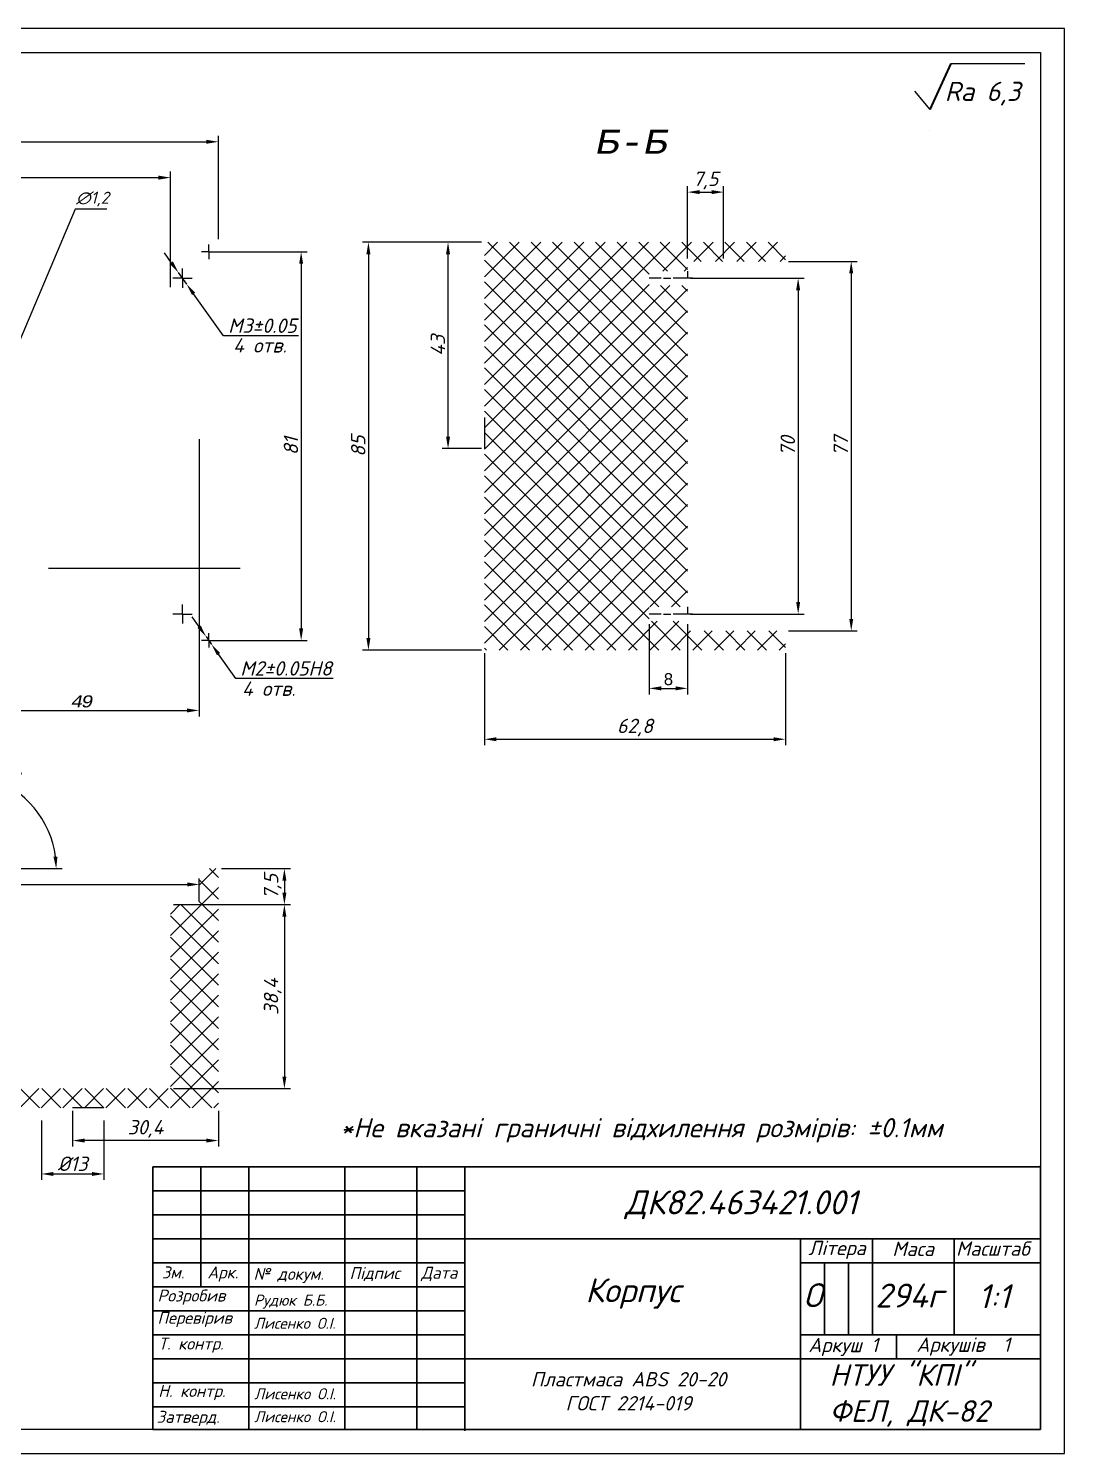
# Paper-space layout 'Лист1' of a CAD drawing. Header units: millimetres. Extents: x 0 to 420, y 0 to 297.
# Drawn here: x 204.1 to 420, y 0 to 297 of the extents above; entities that cross this region are included whole.
import ezdxf

# ---------------------------------------------------------------- set-up
doc = ezdxf.new("R2010")
doc.units = ezdxf.units.MM
doc.layers.add('MD_Штриховка', color=7, linetype='Continuous', lineweight=25)
doc.layers.add('схема', color=7, linetype='Continuous', lineweight=35)
doc.styles.get("Standard").update_dxf_attribs({"font": 'arial.ttf'})
doc.styles.add('стиль1', font='isocpeui.ttf')
doc.dimstyles.new('ISO-25', dxfattribs={"dimtxt": 2.5, "dimasz": 2.5, "dimexe": 1.25, "dimexo": 0.625, "dimtad": 1, "dimtxsty": 'Standard', "dimcen": 2.5, "dimadec": 0, "dimazin": 0, "dimtfac": 1, "dimtmove": 0, "dimatfit": 3, "dimfxl": 1, "dimarcsym": 0})
doc.dimstyles.new('Копия ISO-25', dxfattribs={"dimtxt": 2.5, "dimasz": 2.5, "dimexe": 1.25, "dimexo": 0.625, "dimtad": 1, "dimtih": 1, "dimtoh": 1, "dimtxsty": 'Standard', "dimcen": 2.5, "dimadec": 0, "dimazin": 0, "dimtfac": 1, "dimtmove": 1, "dimatfit": 3, "dimfxl": 1, "dimarcsym": 0})
pattern_1 = [(45, (0, 0), (-2.245064030267288, 2.245064030267288), []), (135, (0, 0), (-2.245064030267288, -2.245064030267288), [])]

# ---------------------------------------------------------------- blocks, each defined once
blk = doc.blocks.new('*D11')
at = {"color": 0, "lineweight": -2, "transparency": 16777216}
for p, q in [((35.66610680876511, 253.0806009184007), (35.66610680876511, 274.6418528941331)), ((38.16610680876511, 273.3918528941331), (241.1661068087651, 273.3918528941331)), ((243.6661068087651, 253.0806009183998), (243.6661068087651, 274.6418528941331))]:
    blk.add_line(p, q, dxfattribs=at)
at = {"color": 0, "transparency": 16777216}
for points in [[(38.16610680876511, 273.8085195607998), (38.16610680876511, 272.9751862274664), (35.66610680876511, 273.3918528941331)], [(241.1661068087651, 273.8085195607998), (241.1661068087651, 272.9751862274664), (243.6661068087651, 273.3918528941331)]]:
    blk.add_solid(points, dxfattribs=at)
at = {"layer": 'Defpoints', "color": 0, "transparency": 16777216}
for p in [(243.6661068087651, 273.3918528941331), (35.66610680876511, 252.4556009184007), (243.6661068087651, 252.4556009183998)]:
    blk.add_point(p, dxfattribs=at)
at = {"color": 0, "transparency": 16777216, "insert": (139.6661068087651, 275.5168528941331), "char_height": 2.5, "attachment_point": 5}
blk.add_mtext('{\\fISOCPEUR|b0|i1|c204|p34;\\H1.2x;208}', dxfattribs=at)
blk = doc.blocks.new('*D13')
at = {"color": 0, "lineweight": -2, "transparency": 16777216}
for p, q in [((298.4808808890886, 252.4556009184007), (273.6747254520501, 252.4556009184007)), ((274.9247254520501, 249.9556009184007), (274.9247254520501, 169.9556009184007)), ((298.4808808890886, 167.4556009184007), (273.6747254520501, 167.4556009184007))]:
    blk.add_line(p, q, dxfattribs=at)
at = {"color": 0, "transparency": 16777216}
for points in [[(274.5080587853834, 249.9556009184007), (275.3413921187168, 249.9556009184007), (274.9247254520501, 252.4556009184007)], [(274.5080587853834, 169.9556009184007), (275.3413921187168, 169.9556009184007), (274.9247254520501, 167.4556009184007)]]:
    blk.add_solid(points, dxfattribs=at)
at = {"layer": 'Defpoints', "color": 0, "transparency": 16777216}
for p in [(299.1058808890886, 252.4556009184007), (274.9247254520501, 167.4556009184007), (299.1058808890886, 167.4556009184007)]:
    blk.add_point(p, dxfattribs=at)
at = {"color": 0, "transparency": 16777216, "insert": (272.7997254520501, 209.9556009184006), "char_height": 2.5, "attachment_point": 5, "rotation": 90}
blk.add_mtext('{\\fISOCPEUR|b0|i1|c204|p34;\\H1.2x;85}', dxfattribs=at)
blk = doc.blocks.new('*D14')
at = {"color": 0, "lineweight": -2, "transparency": 16777216}
for p, q in [((299.1058808890884, 166.8306009184006), (299.1058808890884, 147.6157782659918)), ((361.8558808890884, 166.8306009184006), (361.8558808890884, 147.6157782659918)), ((301.6058808890884, 148.8657782659918), (359.3558808890884, 148.8657782659918))]:
    blk.add_line(p, q, dxfattribs=at)
at = {"color": 0, "transparency": 16777216}
for points in [[(301.6058808890884, 149.2824449326585), (301.6058808890884, 148.4491115993252), (299.1058808890884, 148.8657782659918)], [(359.3558808890884, 149.2824449326585), (359.3558808890884, 148.4491115993252), (361.8558808890884, 148.8657782659918)]]:
    blk.add_solid(points, dxfattribs=at)
at = {"layer": 'Defpoints', "color": 0, "transparency": 16777216}
for p in [(299.1058808890884, 167.4556009184006), (361.8558808890884, 167.4556009184006), (361.8558808890884, 148.8657782659918)]:
    blk.add_point(p, dxfattribs=at)
at = {"color": 0, "transparency": 16777216, "insert": (330.4808808890884, 151.2907782659918), "char_height": 2.5, "attachment_point": 5}
blk.add_mtext('{\\fISOCPEUR|b0|i1|c204|p34;\\H1.2x;62,8}', dxfattribs=at)
blk = doc.blocks.new('*D15')
at = {"color": 0, "lineweight": -2, "transparency": 16777216}
for p, q in [((362.4808808890886, 248.4556009184007), (376.8018970836723, 248.4556009184007)), ((375.5518970836723, 245.9556009184007), (375.5518970836723, 173.9556009183998)), ((362.4808808890886, 171.4556009183998), (376.8018970836723, 171.4556009183998))]:
    blk.add_line(p, q, dxfattribs=at)
at = {"color": 0, "transparency": 16777216}
for points in [[(375.1352304170056, 245.9556009184007), (375.968563750339, 245.9556009184007), (375.5518970836723, 248.4556009184007)], [(375.1352304170056, 173.9556009183998), (375.968563750339, 173.9556009183998), (375.5518970836723, 171.4556009183998)]]:
    blk.add_solid(points, dxfattribs=at)
at = {"layer": 'Defpoints', "color": 0, "transparency": 16777216}
for p in [(361.8558808890886, 248.4556009184007), (361.8558808890886, 171.4556009183998), (375.5518970836723, 171.4556009183998)]:
    blk.add_point(p, dxfattribs=at)
at = {"color": 0, "transparency": 16777216, "insert": (373.4075789018542, 209.9556009184001), "char_height": 2.5, "attachment_point": 5, "rotation": 90}
blk.add_mtext('{\\fISOCPEUR|b0|i1|c204|p34;\\H1.2x;77}', dxfattribs=at)
blk = doc.blocks.new('*D16')
at = {"color": 0, "lineweight": -2, "transparency": 16777216}
for p, q in [((45.66610680876511, 243.0806009184007), (45.66610680876511, 267.1659845213595)), ((48.16610680876511, 265.9159845213595), (231.1661068087651, 265.9159845213595)), ((233.6661068087651, 243.0806009183998), (233.6661068087651, 267.1659845213595))]:
    blk.add_line(p, q, dxfattribs=at)
at = {"color": 0, "transparency": 16777216}
for points in [[(48.16610680876511, 266.3326511880262), (48.16610680876511, 265.4993178546928), (45.66610680876511, 265.9159845213595)], [(231.1661068087651, 266.3326511880262), (231.1661068087651, 265.4993178546928), (233.6661068087651, 265.9159845213595)]]:
    blk.add_solid(points, dxfattribs=at)
at = {"layer": 'Defpoints', "color": 0, "transparency": 16777216}
for p in [(233.6661068087651, 265.9159845213595), (45.66610680876511, 242.4556009184007), (233.6661068087651, 242.4556009183998)]:
    blk.add_point(p, dxfattribs=at)
at = {"color": 0, "transparency": 16777216, "insert": (139.6661068087651, 268.0409845213595), "char_height": 2.5, "attachment_point": 5}
blk.add_mtext('{\\fISOCPEUR|b0|i1|c204|p34;\\H1.2x;188}', dxfattribs=at)
blk = doc.blocks.new('*D17')
at = {"color": 0, "lineweight": -2, "transparency": 16777216}
for p, q in [((39.66610680876479, 115.0259364249453), (39.66610680876479, 119.8541102717559)), ((239.6661068087648, 115.0259364249453), (239.6661068087648, 119.8541102717559)), ((42.16610680876479, 118.6041102717559), (237.1661068087648, 118.6041102717559))]:
    blk.add_line(p, q, dxfattribs=at)
at = {"color": 0, "transparency": 16777216}
for points in [[(42.16610680876479, 119.0207769384225), (42.16610680876479, 118.1874436050892), (39.66610680876479, 118.6041102717559)], [(237.1661068087648, 119.0207769384225), (237.1661068087648, 118.1874436050892), (239.6661068087648, 118.6041102717559)]]:
    blk.add_solid(points, dxfattribs=at)
at = {"layer": 'Defpoints', "color": 0, "transparency": 16777216}
for p in [(239.6661068087648, 118.6041102717559), (39.66610680876479, 114.4009364249453), (239.6661068087648, 114.4009364249453)]:
    blk.add_point(p, dxfattribs=at)
at = {"color": 0, "transparency": 16777216, "insert": (139.6661068087648, 120.7291102717559), "char_height": 2.5, "attachment_point": 5}
blk.add_mtext('{\\fISOCPEUR|b0|i1|c204|p34;\\H1.2x;200}', dxfattribs=at)
blk = doc.blocks.new('*D18')
at = {"color": 0, "lineweight": -2, "transparency": 16777216}
for p, q in [((342.0808808890886, 244.9556009184007), (365.7404485511598, 244.9556009184007)), ((364.4904485511598, 242.4556009184007), (364.4904485511598, 177.4556009184007)), ((342.0808808890886, 174.9556009184007), (365.7404485511598, 174.9556009184007))]:
    blk.add_line(p, q, dxfattribs=at)
at = {"color": 0, "transparency": 16777216}
for points in [[(364.0737818844931, 242.4556009184007), (364.9071152178265, 242.4556009184007), (364.4904485511598, 244.9556009184007)], [(364.0737818844931, 177.4556009184007), (364.9071152178265, 177.4556009184007), (364.4904485511598, 174.9556009184007)]]:
    blk.add_solid(points, dxfattribs=at)
at = {"layer": 'Defpoints', "color": 0, "transparency": 16777216}
for p in [(341.4558808890886, 244.9556009184007), (341.4558808890886, 174.9556009184007), (364.4904485511598, 174.9556009184007)]:
    blk.add_point(p, dxfattribs=at)
at = {"color": 0, "transparency": 16777216, "insert": (362.3461303693417, 209.9556009184006), "char_height": 2.5, "attachment_point": 5, "rotation": 90}
blk.add_mtext('{\\fISOCPEUR|b0|i1|c204|p34;\\H1.2x;70}', dxfattribs=at)
blk = doc.blocks.new('*D19')
at = {"color": 0, "lineweight": -2, "transparency": 16777216}
for p, q in [((341.4558808890885, 249.0806009184006), (341.4558808890885, 264.1487671718387)), ((343.9558808890885, 262.8987671718387), (346.4511413563828, 262.8987671718387)), ((348.9511413563828, 249.0806009184006), (348.9511413563828, 264.1487671718387))]:
    blk.add_line(p, q, dxfattribs=at)
at = {"color": 0, "transparency": 16777216}
for points in [[(343.9558808890885, 263.3154338385054), (343.9558808890885, 262.482100505172), (341.4558808890885, 262.8987671718387)], [(346.4511413563828, 263.3154338385054), (346.4511413563828, 262.482100505172), (348.9511413563828, 262.8987671718387)]]:
    blk.add_solid(points, dxfattribs=at)
at = {"layer": 'Defpoints', "color": 0, "transparency": 16777216}
for p in [(348.9511413563828, 262.8987671718387), (341.4558808890885, 248.4556009184006), (348.9511413563828, 248.4556009184006)]:
    blk.add_point(p, dxfattribs=at)
at = {"color": 0, "transparency": 16777216, "insert": (345.2035111227356, 265.3237671718387), "char_height": 2.5, "attachment_point": 5}
blk.add_mtext('{\\fISOCPEUR|b0|i1|c204|p34;\\H1.2x;7,5}', dxfattribs=at)
blk = doc.blocks.new('*D21')
at = {"color": 0, "lineweight": -2, "transparency": 16777216}
for p, q in [((234.2911068087658, 114.4009364249453), (258.6596683110189, 114.4009364249453)), ((257.4096683110189, 111.9009364249453), (257.4096683110189, 78.55093642494532)), ((234.2911068087658, 76.05093642494532), (258.6596683110189, 76.05093642494532))]:
    blk.add_line(p, q, dxfattribs=at)
at = {"color": 0, "transparency": 16777216}
for points in [[(256.9930016443522, 111.9009364249453), (257.8263349776856, 111.9009364249453), (257.4096683110189, 114.4009364249453)], [(256.9930016443522, 78.55093642494532), (257.8263349776856, 78.55093642494532), (257.4096683110189, 76.05093642494532)]]:
    blk.add_solid(points, dxfattribs=at)
at = {"layer": 'Defpoints', "color": 0, "transparency": 16777216}
for p in [(233.6661068087658, 114.4009364249453), (233.6661068087658, 76.05093642494532), (257.4096683110189, 76.05093642494532)]:
    blk.add_point(p, dxfattribs=at)
at = {"color": 0, "transparency": 16777216, "insert": (254.9846683110188, 95.22593642494523), "char_height": 2.5, "attachment_point": 5, "rotation": 90}
blk.add_mtext('{\\fISOCPEUR|b0|i1|c204|p34;\\H1.2x;38,4}', dxfattribs=at)
blk = doc.blocks.new('*D23')
at = {"color": 0, "lineweight": -2, "transparency": 16777216}
blk.add_line((196.5252085346906, 121.8961968922396), (211.109346964876, 121.8961968922396), dxfattribs=at)
blk.add_arc((190.1178118495669, 121.8961968922396), 19.74153511530901, 7.260597199747346, 137.9936565805083, dxfattribs=at)
at = {"color": 0, "transparency": 16777216}
for points in [[(175.7751018808736, 134.8488114044308), (175.1218076402881, 135.3661614596761), (173.8964045948449, 133.1476037102971)], [(210.1168818478832, 124.4175629694179), (209.2852206940412, 124.3647977381134), (209.859346964876, 121.8961968922396)]]:
    blk.add_solid(points, dxfattribs=at)
at = {"layer": 'Defpoints', "color": 0, "transparency": 16777216}
for p in [(164.4981474892845, 139.6663731619781), (187.7679616172604, 141.4973808512435), (190.1178118495669, 121.8961968922396), (190.1178118495669, 121.8961968922396), (195.9002085346906, 121.8961968922396)]:
    blk.add_point(p, dxfattribs=at)
at = {"color": 0, "transparency": 16777216, "insert": (198.2893623921987, 142.178482751537), "char_height": 2.5, "attachment_point": 5, "rotation": 338.0559378372906}
blk.add_mtext('{\\fISOCPEUR|b0|i1|c204|p34;\\H1.2x;145°}', dxfattribs=at)
blk = doc.blocks.new('*D26')
at = {"color": 0, "lineweight": -2, "transparency": 16777216}
for p, q in [((298.4808808890886, 252.4556009184007), (290.2711622848491, 252.4556009184007)), ((291.5211622848491, 211.9362009184006), (291.5211622848491, 249.9556009184007)), ((298.4808808890886, 209.4362009184006), (290.2711622848491, 209.4362009184006))]:
    blk.add_line(p, q, dxfattribs=at)
at = {"color": 0, "transparency": 16777216}
for points in [[(291.1044956181824, 249.9556009184007), (291.9378289515158, 249.9556009184007), (291.5211622848491, 252.4556009184007)], [(291.1044956181824, 211.9362009184006), (291.9378289515158, 211.9362009184006), (291.5211622848491, 209.4362009184006)]]:
    blk.add_solid(points, dxfattribs=at)
at = {"layer": 'Defpoints', "color": 0, "transparency": 16777216}
for p in [(291.5211622848491, 252.4556009184007), (299.1058808890886, 252.4556009184007), (299.1058808890886, 209.4362009184006)]:
    blk.add_point(p, dxfattribs=at)
at = {"color": 0, "transparency": 16777216, "insert": (289.3961622848491, 230.9459009184005), "char_height": 2.5, "attachment_point": 5, "rotation": 90}
blk.add_mtext('{\\fISOCPEUR|b0|i1|c0|p34;\\H1.2x;43}', dxfattribs=at)
blk = doc.blocks.new('*D27')
at = {"color": 0, "lineweight": -2, "transparency": 16777216}
for p, q in [((213.283106808765, 71.42593642494529), (213.283106808765, 63.97569992314618)), ((243.6661068087657, 71.42593642494529), (243.6661068087657, 63.97569992314618)), ((241.1661068087657, 65.22569992314618), (215.783106808765, 65.22569992314618))]:
    blk.add_line(p, q, dxfattribs=at)
at = {"color": 0, "transparency": 16777216}
for points in [[(215.783106808765, 65.64236658981285), (215.783106808765, 64.80903325647951), (213.283106808765, 65.22569992314618)], [(241.1661068087657, 65.64236658981285), (241.1661068087657, 64.80903325647951), (243.6661068087657, 65.22569992314618)]]:
    blk.add_solid(points, dxfattribs=at)
at = {"layer": 'Defpoints', "color": 0, "transparency": 16777216}
for p in [(213.283106808765, 72.05093642494529), (243.6661068087657, 72.05093642494529), (213.283106808765, 65.22569992314618)]:
    blk.add_point(p, dxfattribs=at)
at = {"color": 0, "transparency": 16777216, "insert": (228.4746068087653, 67.65069992314618), "char_height": 2.5, "attachment_point": 5}
blk.add_mtext('{\\fISOCPEUR|b0|i1|c204|p34;\\H1.2x;30,4}', dxfattribs=at)
blk = doc.blocks.new('*D28')
at = {"color": 0, "lineweight": -2, "transparency": 16777216}
for p, q in [((206.7831068087659, 69.42593642494529), (206.7831068087659, 57.01257445475551)), ((219.7831068087659, 69.42593642494529), (219.7831068087659, 57.01257445475551)), ((209.2831068087659, 58.26257445475551), (217.2831068087659, 58.26257445475551))]:
    blk.add_line(p, q, dxfattribs=at)
at = {"color": 0, "transparency": 16777216}
for points in [[(209.2831068087659, 58.67924112142217), (209.2831068087659, 57.84590778808884), (206.7831068087659, 58.26257445475551)], [(217.2831068087659, 58.67924112142217), (217.2831068087659, 57.84590778808884), (219.7831068087659, 58.26257445475551)]]:
    blk.add_solid(points, dxfattribs=at)
at = {"layer": 'Defpoints', "color": 0, "transparency": 16777216}
for p in [(206.7831068087659, 70.05093642494529), (219.7831068087659, 70.05093642494529), (219.7831068087659, 58.26257445475551)]:
    blk.add_point(p, dxfattribs=at)
at = {"color": 0, "transparency": 16777216, "insert": (213.2831068087659, 60.38757445475551), "char_height": 2.5, "attachment_point": 5}
blk.add_mtext('{\\fISOCPEUR|b0|i1|c0|p34;\\H1.2x;%%C\\fISOCPEUR|b0|i1|c204|p34;13}', dxfattribs=at)
blk = doc.blocks.new('*D30')
at = {"color": 0, "lineweight": -2, "transparency": 16777216}
for p, q in [((233.8469971745887, 248.2147005647252), (232.3975536532295, 250.2516378436786)), ((235.2964406959478, 246.1777632857718), (237.0357729215788, 243.7334385510277)), ((244.719189237382, 232.9357517886608), (238.4852164429379, 241.6965012720744)), ((260.3305528737456, 232.9357517886608), (244.719189237382, 232.9357517886608))]:
    blk.add_line(p, q, dxfattribs=at)
at = {"color": 0, "transparency": 16777216}
for points in [[(234.1864867210809, 248.4562744849518), (233.5075076280964, 247.9731266444987), (235.2964406959478, 246.1777632857718)], [(238.8247059894302, 241.9380751923009), (238.1457268964457, 241.4549273518479), (237.0357729215788, 243.7334385510277)]]:
    blk.add_solid(points, dxfattribs=at)
at = {"layer": 'Defpoints', "color": 0, "transparency": 16777216}
for p in [(235.2964406959478, 246.1777632857718), (237.0357729215788, 243.7334385510277)]:
    blk.add_point(p, dxfattribs=at)
at = {"color": 0, "transparency": 16777216, "insert": (252.8373710555638, 235.0607517886608), "char_height": 2.5, "width": 7.144185757575758, "attachment_point": 5}
blk.add_mtext('{\\fISOCPEUR|b0|i1|c204|p34;\\H1.2x;М\\fISOCPEUR|b0|i1|c0|p34;3±0.05}', dxfattribs=at)
blk = doc.blocks.new('*D31')
at = {"color": 0, "lineweight": -2, "transparency": 16777216}
for p, q in [((239.6422567429248, 172.3111272991238), (238.1966495530401, 174.3507889996403)), ((241.0878639328094, 170.2714655986073), (242.2443496847172, 168.6397362381941)), ((247.3062407713898, 161.497723211477), (243.6899568746018, 166.6000745376776)), ((267.597149862299, 161.497723211477), (247.3062407713898, 161.497723211477))]:
    blk.add_line(p, q, dxfattribs=at)
at = {"color": 0, "transparency": 16777216}
for points in [[(239.9822003596776, 172.5520618307712), (239.302313126172, 172.0701927674763), (241.0878639328094, 170.2714655986073)], [(244.0299004913546, 166.8410090693251), (243.350013257849, 166.3591400060302), (242.2443496847172, 168.6397362381941)]]:
    blk.add_solid(points, dxfattribs=at)
at = {"layer": 'Defpoints', "color": 0, "transparency": 16777216}
for p in [(241.0878639328094, 170.2714655986073), (242.2443496847172, 168.6397362381941)]:
    blk.add_point(p, dxfattribs=at)
at = {"color": 0, "transparency": 16777216, "insert": (257.7641953168444, 163.622723211477), "char_height": 2.5, "width": 5.375, "attachment_point": 5}
blk.add_mtext('{\\fISOCPEUR|b0|i1|c204|p34;\\H1.2x;М\\fISOCPEUR|b0|i1|c0|p34;2±0.05H8}', dxfattribs=at)
blk = doc.blocks.new('*D33')
at = {"color": 0, "lineweight": -2, "transparency": 16777216}
for p, q in [((242.2911068087634, 250.4556009183999), (262.1565004570004, 250.4556009183999)), ((260.9065004570004, 247.9556009183999), (260.9065004570004, 171.9556009184008)), ((242.2911068087634, 169.4556009184008), (262.1565004570004, 169.4556009184008))]:
    blk.add_line(p, q, dxfattribs=at)
at = {"color": 0, "transparency": 16777216}
for points in [[(260.4898337903338, 247.9556009183999), (261.3231671236671, 247.9556009183999), (260.9065004570004, 250.4556009183999)], [(260.4898337903338, 171.9556009184008), (261.3231671236671, 171.9556009184008), (260.9065004570004, 169.4556009184008)]]:
    blk.add_solid(points, dxfattribs=at)
at = {"layer": 'Defpoints', "color": 0, "transparency": 16777216}
for p in [(241.6661068087634, 250.4556009183999), (241.6661068087634, 169.4556009184008), (260.9065004570004, 169.4556009184008)]:
    blk.add_point(p, dxfattribs=at)
at = {"color": 0, "transparency": 16777216, "insert": (258.7815004570004, 209.9556009184002), "char_height": 2.5, "attachment_point": 5, "rotation": 90}
blk.add_mtext('{\\fISOCPEUR|b0|i1|c204|p34;\\H1.2x;81}', dxfattribs=at)
blk = doc.blocks.new('*D35')
at = {"color": 0, "lineweight": -2, "transparency": 16777216}
for p, q in [((244.2911068087658, 121.8961968922397), (258.659668311019, 121.8961968922397)), ((257.409668311019, 119.3961968922397), (257.409668311019, 116.9009364249454)), ((258.0346683110183, 114.4009364249454), (258.659668311019, 114.4009364249454))]:
    blk.add_line(p, q, dxfattribs=at)
at = {"color": 0, "transparency": 16777216}
for points in [[(256.9930016443523, 119.3961968922397), (257.8263349776857, 119.3961968922397), (257.409668311019, 121.8961968922397)], [(256.9930016443523, 116.9009364249454), (257.8263349776857, 116.9009364249454), (257.409668311019, 114.4009364249454)]]:
    blk.add_solid(points, dxfattribs=at)
at = {"layer": 'Defpoints', "color": 0, "transparency": 16777216}
for p in [(243.6661068087658, 121.8961968922397), (257.4096683110183, 114.4009364249454), (257.409668311019, 114.4009364249454)]:
    blk.add_point(p, dxfattribs=at)
at = {"color": 0, "transparency": 16777216, "insert": (254.9846683110189, 118.1485666585925), "char_height": 2.5, "attachment_point": 5, "rotation": 90}
blk.add_mtext('{\\fISOCPEUR|b0|i1|c0|p34;\\H1.2x;7,5}', dxfattribs=at)
blk = doc.blocks.new('*D36')
at = {"color": 0, "lineweight": -2, "transparency": 16777216}
for p, q in [((333.4558808890885, 172.8306009184006), (333.4558808890885, 158.2209837808853)), ((341.4558808890885, 172.8306009184006), (341.4558808890885, 158.2209837808853)), ((335.9558808890885, 159.4709837808853), (338.9558808890885, 159.4709837808853))]:
    blk.add_line(p, q, dxfattribs=at)
at = {"color": 0, "transparency": 16777216}
for points in [[(335.9558808890885, 159.8876504475519), (335.9558808890885, 159.0543171142186), (333.4558808890885, 159.4709837808853)], [(338.9558808890885, 159.8876504475519), (338.9558808890885, 159.0543171142186), (341.4558808890885, 159.4709837808853)]]:
    blk.add_solid(points, dxfattribs=at)
at = {"layer": 'Defpoints', "color": 0, "transparency": 16777216}
for p in [(333.4558808890885, 173.4556009184006), (341.4558808890885, 173.4556009184006), (341.4558808890885, 159.4709837808853)]:
    blk.add_point(p, dxfattribs=at)
at = {"color": 0, "transparency": 16777216, "insert": (337.4558808890885, 161.3724162501895), "char_height": 2.5, "attachment_point": 5}
blk.add_mtext('8', dxfattribs=at)
blk = doc.blocks.new('*D50')
at = {"color": 0, "lineweight": -2, "transparency": 16777216}
for p, q in [((213.8140918821669, 259.3200800893319), (191.744667030263, 207.1598671359362)), ((220.4125767306518, 259.3200800893318), (213.8140918821669, 259.3200800893319)), ((190.3029080562152, 203.7523268117797), (190.7705055613118, 204.8574750250196)), ((189.3287465872639, 201.4499347008631), (188.3545851183127, 199.1475425899466))]:
    blk.add_line(p, q, dxfattribs=at)
at = {"color": 0, "transparency": 16777216}
for points in [[(191.3609350117769, 207.3222273807614), (192.1283990487491, 206.997506891111), (190.7705055613118, 204.8574750250196)], [(188.9450145687779, 201.6122949456883), (189.7124786057501, 201.2875744560379), (190.3029080562152, 203.7523268117797)]]:
    blk.add_solid(points, dxfattribs=at)
at = {"layer": 'Defpoints', "color": 0, "transparency": 16777216}
for p in [(190.3029080562152, 203.7523268117797), (190.7705055613118, 204.8574750250196)]:
    blk.add_point(p, dxfattribs=at)
at = {"color": 0, "transparency": 16777216, "insert": (217.4258343064093, 261.4450800893319), "char_height": 2.5, "attachment_point": 5}
blk.add_mtext('{\\fISOCPEUR|b0|i1|c204|p34;∅1,2}', dxfattribs=at)
blk = doc.blocks.new('*D53')
at = {"color": 0, "lineweight": -2, "transparency": 16777216}
for p, q in [((190.5367068087635, 211.3799009183995), (190.5367068087635, 153.6182694741266)), ((239.6473580012989, 211.3799009183995), (239.6473580012989, 153.6182694741266)), ((193.0367068087635, 154.8682694741266), (237.1473580012989, 154.8682694741266))]:
    blk.add_line(p, q, dxfattribs=at)
at = {"color": 0, "transparency": 16777216}
for points in [[(193.0367068087635, 155.2849361407932), (193.0367068087635, 154.4516028074599), (190.5367068087635, 154.8682694741266)], [(237.1473580012989, 155.2849361407932), (237.1473580012989, 154.4516028074599), (239.6473580012989, 154.8682694741266)]]:
    blk.add_solid(points, dxfattribs=at)
at = {"layer": 'Defpoints', "color": 0, "transparency": 16777216}
for p in [(190.5367068087635, 212.0049009183995), (239.6473580012989, 212.0049009183995), (239.6473580012989, 154.8682694741266)]:
    blk.add_point(p, dxfattribs=at)
at = {"color": 0, "transparency": 16777216, "insert": (215.0920324050312, 156.7432694741266), "char_height": 2.5, "attachment_point": 5}
blk.add_mtext('{\\fISOCTEUR|b0|i1|c204|p49;\\T0.75;49}', dxfattribs=at)

psp = doc.layouts.new('Лист1')

# ---------------------------------------------------------------- hatches: boundary and pattern name
at = {"layer": 'MD_Штриховка'}
h = psp.add_hatch(dxfattribs=at)
h.set_pattern_fill('ANSI37', color=256, style=0)
h.set_pattern_definition(pattern_1)
h.paths.add_polyline_path([(341.4558808890885, 248.4556009184006), (361.8558808890884, 248.4556009184006), (361.8558808890884, 252.4556009184004), (299.1058808890884, 252.4556009184004), (299.1058808890884, 167.4556009184004), (361.8558808890884, 167.4556009184004), (361.8558808890884, 171.4556009184001), (341.4558808890885, 171.4556009184001), (341.4558808890885, 173.4556009184003), (333.4558808890885, 173.4556009184003), (333.4558808890885, 176.4556009184004), (341.4558808890885, 176.4556009184004), (341.4558808890885, 243.4556009184003), (333.4558808890885, 243.4556009184003), (333.4558808890885, 246.4556009184004), (341.4558808890885, 246.4556009184004)], flags=0)
h = psp.add_hatch(dxfattribs=at)
h.set_pattern_fill('ANSI37', color=256, style=0)
h.set_pattern_definition(pattern_1)
h.paths.add_polyline_path([(239.6661068087648, 121.8961968922396), (239.6661068087648, 114.4009364249453), (233.6661068087651, 114.4009364249453), (233.6661068087651, 76.05093642494526), (161.6961068087645, 76.05093642494529), (161.6961068087645, 82.05093642494529), (157.4961068087649, 82.05093642494529), (157.4961068087649, 76.05093642494528), (155.9961068087651, 76.05093642494528), (155.9961068087651, 72.05093642494529), (157.996106808765, 72.05093642494529), (157.996106808765, 81.05093642494529), (161.196106808765, 81.05093642494528), (161.196106808765, 72.05093642494529), (243.6661068087651, 72.05093642494526), (243.6661068087651, 121.8961968922396)], flags=0)
h.paths.add_polyline_path([(39.66610680876477, 114.4009364249453), (39.66610680876477, 134.8009364249453), (35.66610680876499, 134.8009364249453), (35.66610680876498, 72.05093642494532), (129.9961068087649, 72.05093642494529), (129.9961068087649, 81.05093642494529), (133.1961068087649, 81.05093642494529), (133.1961068087649, 72.05093642494529), (135.1961068087647, 72.05093642494529), (135.1961068087647, 76.05093642494529), (133.696106808765, 76.05093642494529), (133.696106808765, 82.05093642494529), (129.4961068087648, 82.05093642494529), (129.4961068087648, 76.05093642494529), (45.66610680876499, 76.05093642494532), (45.66610680876499, 114.4009364249453)], flags=0)

# ---------------------------------------------------------------- linework, layer by layer
for p, q in [((419.9999653439954, 297.0000941354701), (-3.465600457275286e-05, 297.0000941354701)), ((419.9999653439954, 9.413547013537027e-05), (419.9999653439954, 297.0000941354701)), ((19.99996534399543, 292.0000941354701), (414.9999653439954, 292.0000941354701)), ((414.9999653439954, 292.0000941354701), (414.9999653439954, 5.000094135470135)), ((396.4012216814829, 289.7026485138562), (411.7255579753672, 289.7026485138562)), ((392.0160144227372, 280.1016369002218), (388.790008493205, 283.9217004785701)), ((241.6661068087633, 250.4556009183998), (240.1661068087633, 250.4556009183998)), ((241.6661068087633, 250.4556009183998), (241.6661068087633, 251.9556009183998)), ((241.6661068087633, 250.4556009183998), (243.1661068087633, 250.4556009183998)), ((241.6661068087633, 250.4556009183998), (241.6661068087633, 248.9556009183998)), ((236.1661068087633, 244.9556009183998), (236.1661068087633, 246.9556009183998)), ((236.1661068087632, 244.9556009183998), (234.1661068087632, 244.9556009183998)), ((236.1661068087633, 244.9556009183998), (238.1661068087633, 244.9556009183998)), ((236.1661068087633, 244.9556009183998), (236.1661068087633, 242.9556009183998)), ((335.9558808890885, 244.9556009184006), (333.4564264527717, 244.9556009184006)), ((336.4558808890885, 244.9556009184006), (337.9558808890885, 244.9556009184006)), ((342.4558808890885, 244.9556009184006), (338.4558808890885, 244.9556009184006)), ((341.4558808890885, 246.4556009184006), (341.4558808890885, 244.9556009184006)), ((299.1058808890884, 215.9362009184005), (299.1058808890884, 209.4362009184005)), ((228.2206302072918, 184.4556009183998), (208.2206302072918, 184.4556009183998)), ((248.2206302072918, 184.4556009183998), (228.2206302072918, 184.4556009183998)), ((236.1661068087651, 174.9556009183998), (236.1661068087651, 176.9556009183998)), ((341.4558808890885, 176.4556009184006), (341.4558808890885, 174.9556009184006)), ((236.1661068087651, 174.9556009183998), (234.1661068087651, 174.9556009183998)), ((236.1661068087651, 174.9556009183998), (236.1661068087651, 172.9556009183998)), ((236.1661068087651, 174.9556009183998), (238.1661068087651, 174.9556009183998)), ((335.9557728685328, 174.9556009184006), (333.456318432216, 174.9556009184006)), ((336.4557728685328, 174.9556009184006), (337.9557728685328, 174.9556009184006)), ((342.4557728685328, 174.9556009184006), (338.4557728685328, 174.9556009184006)), ((241.6661068087633, 169.4556009184007), (240.1661068087633, 169.4556009184007)), ((241.6661068087633, 169.4556009184007), (241.6661068087633, 170.9556009184007)), ((241.6661068087633, 169.4556009184007), (243.1661068087633, 169.4556009184007)), ((241.6661068087633, 169.4556009184007), (241.6661068087633, 167.9556009184007)), ((219.783106808765, 72.05093642494529), (213.283106808765, 72.05093642494529)), ((414.9999653439954, 5.000094135470135), (19.99996534399543, 5.000094135470135)), ((-3.465600457275286e-05, 9.413547013537027e-05), (419.9999653439954, 9.413547013537027e-05))]:
    psp.add_line(p, q)
at = {"layer": 'схема', "lineweight": 40}
psp.add_line((392.0160144227372, 280.1016369002218), (396.4012216814829, 289.7026485138562), dxfattribs=at)
at = {"layer": 'схема'}
for p, q in [((391.7616075063427, 275.7678645441631), (391.7616075063427, 275.7678645441631)), ((229.9999653439954, 5.000094135470135), (229.9999645539974, 59.71685721116637)), ((229.9999645539974, 59.71685721116637), (414.9999645539974, 59.71685721116637)), ((229.9999645539974, 59.71685721116637), (229.9999653439954, 5.00009413547059)), ((229.9999653439954, 35.00009413547014), (229.9999645539974, 59.71685721116637)), ((239.9999653439954, 59.71685721116637), (239.9999653439954, 35.00009413547014)), ((239.9999653439954, 59.71685721116637), (239.9999653439954, 34.71685721116637)), ((249.9999653439954, 5.00009413547059), (249.9999653439954, 59.71685721116637)), ((269.9999653439954, 59.71685721116637), (269.9999653439954, 5.000094135470135)), ((284.9999653439954, 59.71685721116637), (284.9999653439954, 5.000094135470135)), ((294.9999645539974, 59.71685721116637), (294.9999645539974, 4.716857211166371)), ((294.9999653439954, 5.000094135470135), (294.9999645539974, 59.71685721116637)), ((414.9999653439954, 5.000094135470135), (414.9999653439954, 60.00009413547014)), ((414.9999653439954, 45.00009413547014), (414.9999653439954, 60.00009413547014)), ((414.9999645539974, 59.71685721116637), (414.9999653439954, 5.000094135470135)), ((294.9999645539974, 54.71685721116637), (229.9999645539974, 54.71685721116637)), ((229.9999645539974, 49.71685721116637), (294.9999645539974, 49.71685721116637)), ((229.9999653439954, 45.00009413547059), (229.9999653439954, 35.00009413547014)), ((294.9999645539974, 44.71685721116637), (229.9999645539974, 44.71685721116637)), ((294.9999645539974, 44.71685721116637), (414.9999645539974, 44.71685721116637)), ((294.9999645539974, 44.71685721116637), (414.9999645539974, 44.71685721116637)), ((364.9999645539974, 44.71685721116637), (364.9999645539974, 5.000094135470135)), ((364.9999653439954, 40.00009413547014), (364.9999653439954, 44.71685721116637)), ((364.9999653439954, 25.00009413547014), (364.9999653439954, 44.71685721116637)), ((379.9999645539974, 44.71685721116637), (379.9999645539974, 24.71685721116637)), ((379.9999645539974, 44.71685721116637), (379.9999653439954, 40.00009413547014)), ((396.9999645539974, 44.71685721116637), (396.9999645539974, 24.71685721116637)), ((396.9999653439954, 44.71685721116637), (396.9999653439954, 25.00009413547014)), ((414.9999653439954, 45.00009413547059), (414.9999653439954, 40.00009413547014)), ((229.9999645539974, 39.71685721116637), (294.9999645539974, 39.71685721116637)), ((364.9999653439954, 40.00009413547014), (364.9999653439954, 25.00009413547014)), ((364.9999645539974, 39.71685721116637), (414.9999645539974, 39.71685721116637)), ((369.9999645539974, 39.71685721116637), (369.9999645539974, 24.71685721116637)), ((369.9999653439954, 39.71685721116683), (369.9999653439954, 25.00009413547014)), ((374.9999645539974, 39.71685721116637), (374.9999645539974, 24.71685721116637)), ((374.9999653439954, 39.71685721116683), (374.9999653439954, 25.00009413547014)), ((379.9999653439954, 40.00009413547014), (379.9999653439954, 25.00009413547014)), ((229.9999653439954, 30.00009413547014), (229.9999653439954, 35.00009413547014)), ((294.9999645539974, 34.71685721116637), (229.9999645539974, 34.71685721116637)), ((294.9999653439954, 35.00009413547014), (294.9999653439954, 30.00009413547014)), ((229.9999645539974, 29.71685721116637), (294.9999645539974, 29.71685721116637)), ((294.9999645539974, 24.71685721116637), (229.9999645539974, 24.71685721116637)), ((364.9999653439954, 25.00009413547014), (364.9999653439954, 20.00009413547014)), ((414.9999645539974, 24.71685721116637), (364.9999645539974, 24.71685721116637)), ((384.9999645539974, 24.71685721116637), (384.9999645539974, 19.71685721116637)), ((384.9999653439954, 20.00009413547014), (384.9999653439954, 24.71685721116637)), ((414.9999653439954, 25.00009413547014), (414.9999653439954, 20.00009413547014)), ((229.9999645539974, 19.71685721116637), (294.9999645539974, 19.71685721116637)), ((294.9999653439954, 5.000094135470135), (294.9999653439954, 20.00009413547014)), ((414.9999645539974, 19.71685721116637), (294.9999645539974, 19.71685721116637)), ((364.9999653439954, 20.00009413547014), (364.9999653439954, 5.000094135470135)), ((294.9999645539974, 14.71685721116637), (229.9999645539974, 14.71685721116637)), ((229.9999645539974, 9.71685721116637), (294.9999645539974, 9.71685721116637)), ((229.9999653439954, 5.00009413547059), (414.9999653439954, 5.000094135470135)), ((269.9999653439954, 5.000094135470135), (249.9999653439954, 5.000094135470135)), ((284.9999653439954, 5.000094135470135), (294.9999653439954, 5.000094135470135)), ((364.9999653439954, 5.000094135470135), (294.9999653439954, 5.000094135470135))]:
    psp.add_line(p, q, dxfattribs=at)

# ---------------------------------------------------------------- texts
at = {"attachment_point": 1}
for s, width, heights, insert, char_height in [('{\\fISOCPEUR|b0|i1|c0|p34;Ra 6,3}', 20.27334237249306, [0], (395.0445794755261, 285.896060614977), 4), ('{\\fISOCPEUR|b0|i1|c204|p34;4 отв.}', 15.64915392356852, [3.656015685380966], (246.7222366240828, 232.4604346460252), 3), ('{\\fISOCPEUR|b0|i1|c204|p34;4 отв.}', 15.64915392356852, [3.656015685380966], (248.5748101420661, 160.9022623741473), 3), ('{\\fISOCPEUR|b0|i1|c204|p34;*Не вказані граничні відхилення розмірів\\fISOCPEUR|b0|i1|c0|p34;:\\fISOCPEUR|b0|i1|c204|p34; ±0.1мм}', 150.9123257499166, [0], (269.0442226081864, 69.90591443875405), 4)]:
    psp.add_mtext_dynamic_manual_height_columns(s, width=width, gutter_width=12.5, heights=heights, dxfattribs=dict(at, insert=insert, char_height=char_height))
at = {"insert": (322.3668051800839, 275.8916136271633), "char_height": 5, "width": 12.2368690313779, "attachment_point": 1}
psp.add_mtext('{\\fISOCTEUR|b0|i1|c204|p49;Б\\fISOCTEUR|b0|i1|c0|p49;-\\fISOCTEUR|b0|i1|c204|p49;Б}', dxfattribs=at)
at = {"layer": 'схема', "lineweight": 80, "insert": (328.4165114119751, 54.84328206989403), "char_height": 5, "attachment_point": 1, "style": 'стиль1'}
psp.add_mtext_dynamic_manual_height_columns('ДК82.463421.001', width=81.86775400459328, gutter_width=12.5, heights=[0], dxfattribs=at)
at = {"layer": 'схема', "color": 0, "lineweight": 80, "attachment_point": 1, "style": 'стиль1'}
for s, width, insert, char_height in [('Літера', 13.34732008196033, (366.6120892480922, 44.33933976586832), 3), ('Маса', 13.34732008196033, (384.1121110402291, 44.16423291722231), 3), ('Масштаб', 13.34732008196033, (397.3887121831813, 44.19946507293344), 3), ('Зм.', 8.2594639866943, (231.8695421770481, 38.99596778963087), 2.5), ('Арк.', 8.2594639866943, (241.3581037264812, 38.99596778963087), 2.5), ('№ докум.', 17.1362885004919, (250.9765981545188, 38.69060786535056), 2.5), ('Підпис', 8.2594639866943, (270.9920869583766, 38.84792406131055), 2.5), ('Дата', 8.2594639866943, (285.931846523592, 38.92194592547048), 2.5), ('Розробив', 20, (230.9699034627392, 34.17033897713009), 2.5), ('Перевірив', 20, (230.9495362915895, 29.53402318290136), 2.5), ('Т. контр.', 20, (231.1684063041612, 24.15460236538274), 2.5), ('Аркуш 1 ', 17.51191072089068, (366.6036402202535, 24.11258207370884), 3), ('Аркушів  1', 26.54418105794957, (389.1303591633314, 24.18305966483467), 3), ('НТУУ "КПІ"\\PФЕЛ, ДК-82', 41.25606976158952, (371.0134393191056, 18.60122685374745), 4.5), ('Н. контр.', 20, (231.123307376547, 14.28387451278013), 2.5), ('Затверд.', 20, (230.7990639957425, 8.891523525584034), 2.5)]:
    psp.add_mtext_dynamic_manual_height_columns(s, width=width, gutter_width=12.5, heights=[0], dxfattribs=dict(at, insert=insert, char_height=char_height))
at = {"layer": 'схема', "attachment_point": 1, "style": 'стиль1'}
for s, width, gutter_width, heights, insert, char_height in [('\\pxqc;Корпус', 69.99999978343067, 17.5, [43.1879518367891], (294.9999648427565, 36.52097395045485), 5), ('О', 14.68520562062577, 15, [0], (365.5879774255448, 35.49346898166073), 5), ('294г', 18.04963354280426, 15, [0], (380.599769987336, 35.42438998574232), 5), ('1:1', 14.68520562062577, 15, [5.02959029734734], (402.023148968492, 35.27920499063475), 5), ('\\pxqc;Пластмаса ABS 20-20\\PГОСТ 2214-019', 74.82717127499154, 17.5, [43.1879518367891], (291.7295800967388, 16.96908039440484, 2795.397149759466), 3)]:
    psp.add_mtext_dynamic_manual_height_columns(s, width=width, gutter_width=gutter_width, heights=heights, dxfattribs=dict(at, insert=insert, char_height=char_height))
at = {"layer": 'схема', "char_height": 2.3, "attachment_point": 1, "style": 'стиль1'}
for s, insert in [('Рудюк Б.Б.', (251.0723728275443, 33.11091652123969)), ('Лисенко О.І.', (251.0723728275443, 28.28407846778418)), ('Лисенко О.І.', (251.1294123379048, 13.59310031902442)), ('Лисенко О.І.', (251.1154507605206, 8.82064737528026))]:
    psp.add_mtext(s, dxfattribs=dict(at, insert=insert))

# ---------------------------------------------------------------- dimensions: what is measured, and where the dimension line sits
for base, p1, p2, text, picture, middle in [((243.6661068087651, 273.3918528941331), (35.66610680876511, 252.4556009184007), (243.6661068087651, 252.4556009183998), '{\\fISOCPEUR|b0|i1|c204|p34;\\H1.2x;208}', '*D11', (139.6661068087651, 273.3918528941331)), ((233.6661068087651, 265.9159845213595), (45.66610680876511, 242.4556009184007), (233.6661068087651, 242.4556009183998), '{\\fISOCPEUR|b0|i1|c204|p34;\\H1.2x;<>}', '*D16', (139.6661068087651, 265.9159845213595)), ((361.8558808890884, 148.8657782659918), (299.1058808890884, 167.4556009184006), (361.8558808890884, 167.4556009184006), '{\\fISOCPEUR|b0|i1|c204|p34;\\H1.2x;62,8}', '*D14', (330.4808808890884, 148.8657782659918))]:
    dim = psp.add_linear_dim(base=base, p1=p1, p2=p2, text=text, dimstyle='ISO-25', override={"dimlfac": -1})
    dim.commit()
    dim.dimension.update_dxf_attribs({"geometry": picture, "text_midpoint": middle, "dimtype": 160})
for base, p1, p2, text, picture, middle in [((348.9511413563828, 262.8987671718387), (341.4558808890885, 248.4556009184006), (348.9511413563828, 248.4556009184006), '{\\fISOCPEUR|b0|i1|c204|p34;\\H1.2x;<>}', '*D19', (345.2035111227356, 265.3237671718387)), ((239.6473580012989, 154.8682694741266), (190.5367068087635, 212.0049009183995), (239.6473580012989, 212.0049009183995), '{\\fISOCTEUR|b0|i1|c204|p49;\\T0.75;49}', '*D53', (215.0920324050312, 156.7432694741266)), ((239.6661068087648, 118.6041102717559), (39.66610680876479, 114.4009364249453), (239.6661068087648, 114.4009364249453), '{\\fISOCPEUR|b0|i1|c204|p34;\\H1.2x;<>}', '*D17', (139.6661068087648, 120.7291102717559)), ((213.283106808765, 65.22569992314618), (243.6661068087657, 72.05093642494529), (213.283106808765, 72.05093642494529), '{\\fISOCPEUR|b0|i1|c204|p34;\\H1.2x;30,4}', '*D27', (228.4746068087653, 67.65069992314618)), ((219.7831068087659, 58.26257445475551), (206.7831068087659, 70.05093642494529), (219.7831068087659, 70.05093642494529), '{\\fISOCPEUR|b0|i1|c0|p34;\\H1.2x;%%C\\fISOCPEUR|b0|i1|c204|p34;<>}', '*D28', (213.2831068087659, 60.38757445475551))]:
    dim = psp.add_linear_dim(base=base, p1=p1, p2=p2, text=text, dimstyle='ISO-25', override={"dimlfac": -1})
    dim.commit()
    dim.dimension.update_dxf_attribs({"geometry": picture, "text_midpoint": middle})
for p1, p2, text, picture, middle in [((190.3029080562152, 203.7523268117797), (190.7705055613118, 204.8574750250196), '{\\fISOCPEUR|b0|i1|c204|p34;<>}', '*D50', (213.8140918821669, 259.3200800893319)), ((235.2964406959478, 246.1777632857718), (237.0357729215788, 243.7334385510277), '{\\fISOCPEUR|b0|i1|c204|p34;\\H1.2x;М\\fISOCPEUR|b0|i1|c0|p34;3±0.05}', '*D30', (244.719189237382, 232.9357517886608)), ((241.0878639328094, 170.2714655986073), (242.2443496847172, 168.6397362381941), '{\\fISOCPEUR|b0|i1|c204|p34;\\H1.2x;М\\fISOCPEUR|b0|i1|c0|p34;2±0.05H8}', '*D31', (247.3062407713898, 161.497723211477))]:
    dim = psp.add_diameter_dim_2p(p1=p1, p2=p2, text=text, dimstyle='Копия ISO-25', override={"dimlfac": -1})
    dim.commit()
    dim.dimension.update_dxf_attribs({"geometry": picture, "text_midpoint": middle, "dimtype": 163})
dim = psp.add_linear_dim(base=(274.9247254520501, 167.4556009184007), p1=(299.1058808890884, 252.4556009184006), p2=(299.1058808890884, 167.4556009184006), angle=90, text='{\\fISOCPEUR|b0|i1|c204|p34;\\H1.2x;<>}', dimstyle='ISO-25', override={"dimlfac": -1})
dim.commit()
dim.dimension.update_dxf_attribs({"geometry": '*D13', "text_midpoint": (274.9247254520501, 209.9556009184006), "dimtype": 160})
for base, p1, p2, text, picture, middle in [((291.5211622848491, 252.4556009184007), (299.1058808890884, 209.4362009184005), (299.1058808890884, 252.4556009184006), '{\\fISOCPEUR|b0|i1|c0|p34;\\H1.2x;43}', '*D26', (289.3961622848491, 230.9459009184005)), ((364.4904485511598, 174.9556009184007), (341.4558808890885, 244.9556009184006), (341.4558808890885, 174.9556009184006), '{\\fISOCPEUR|b0|i1|c204|p34;\\H1.2x;<>}', '*D18', (362.3461303693417, 209.9556009184006))]:
    dim = psp.add_linear_dim(base=base, p1=p1, p2=p2, angle=90, text=text, dimstyle='ISO-25')
    dim.commit()
    dim.dimension.update_dxf_attribs({"geometry": picture, "text_midpoint": middle})
for base, p1, p2, text, picture, middle in [((260.9065004570004, 169.4556009184008), (241.6661068087633, 250.4556009183998), (241.6661068087633, 169.4556009184007), '{\\fISOCPEUR|b0|i1|c204|p34;\\H1.2x;<>}', '*D33', (258.7815004570004, 209.9556009184002)), ((375.5518970836723, 171.4556009183998), (361.8558808890884, 248.4556009184006), (361.8558808890884, 171.4556009183997), '{\\fISOCPEUR|b0|i1|c204|p34;\\H1.2x;<>}', '*D15', (373.4075789018542, 209.9556009184001)), ((257.409668311019, 114.4009364249454), (243.6661068087657, 121.8961968922396), (257.4096683110182, 114.4009364249453), '{\\fISOCPEUR|b0|i1|c0|p34;\\H1.2x;7,5}', '*D35', (254.9846683110189, 118.1485666585925)), ((257.4096683110189, 76.05093642494532), (233.6661068087657, 114.4009364249453), (233.6661068087657, 76.05093642494529), '{\\fISOCPEUR|b0|i1|c204|p34;\\H1.2x;38,4}', '*D21', (254.9846683110188, 95.22593642494523))]:
    dim = psp.add_linear_dim(base=base, p1=p1, p2=p2, angle=90, text=text, dimstyle='ISO-25', override={"dimlfac": -1})
    dim.commit()
    dim.dimension.update_dxf_attribs({"geometry": picture, "text_midpoint": middle})
dim = psp.add_linear_dim(base=(341.4558808890885, 159.4709837808853), p1=(333.4558808890885, 173.4556009184006), p2=(341.4558808890885, 173.4556009184006), dimstyle='ISO-25', override={"dimlfac": -1})
dim.commit()
dim.dimension.update_dxf_attribs({"geometry": '*D36', "text_midpoint": (337.4558808890885, 161.3724162501895)})
dim = psp.add_angular_dim_2l(base=(187.7679616172604, 141.4973808512435), line1=((190.1178118495669, 121.8961968922396), (195.9002085346906, 121.8961968922396)), line2=((190.1178118495669, 121.8961968922396), (164.4981474892845, 139.6663731619781)), text='{\\fISOCPEUR|b0|i1|c204|p34;\\H1.2x;<>}', dimstyle='ISO-25')
dim.commit()
dim.dimension.update_dxf_attribs({"geometry": '*D23', "text_midpoint": (197.495247329546, 140.2074408272574), "dimtype": 162})

doc.saveas('drawing.dxf')
